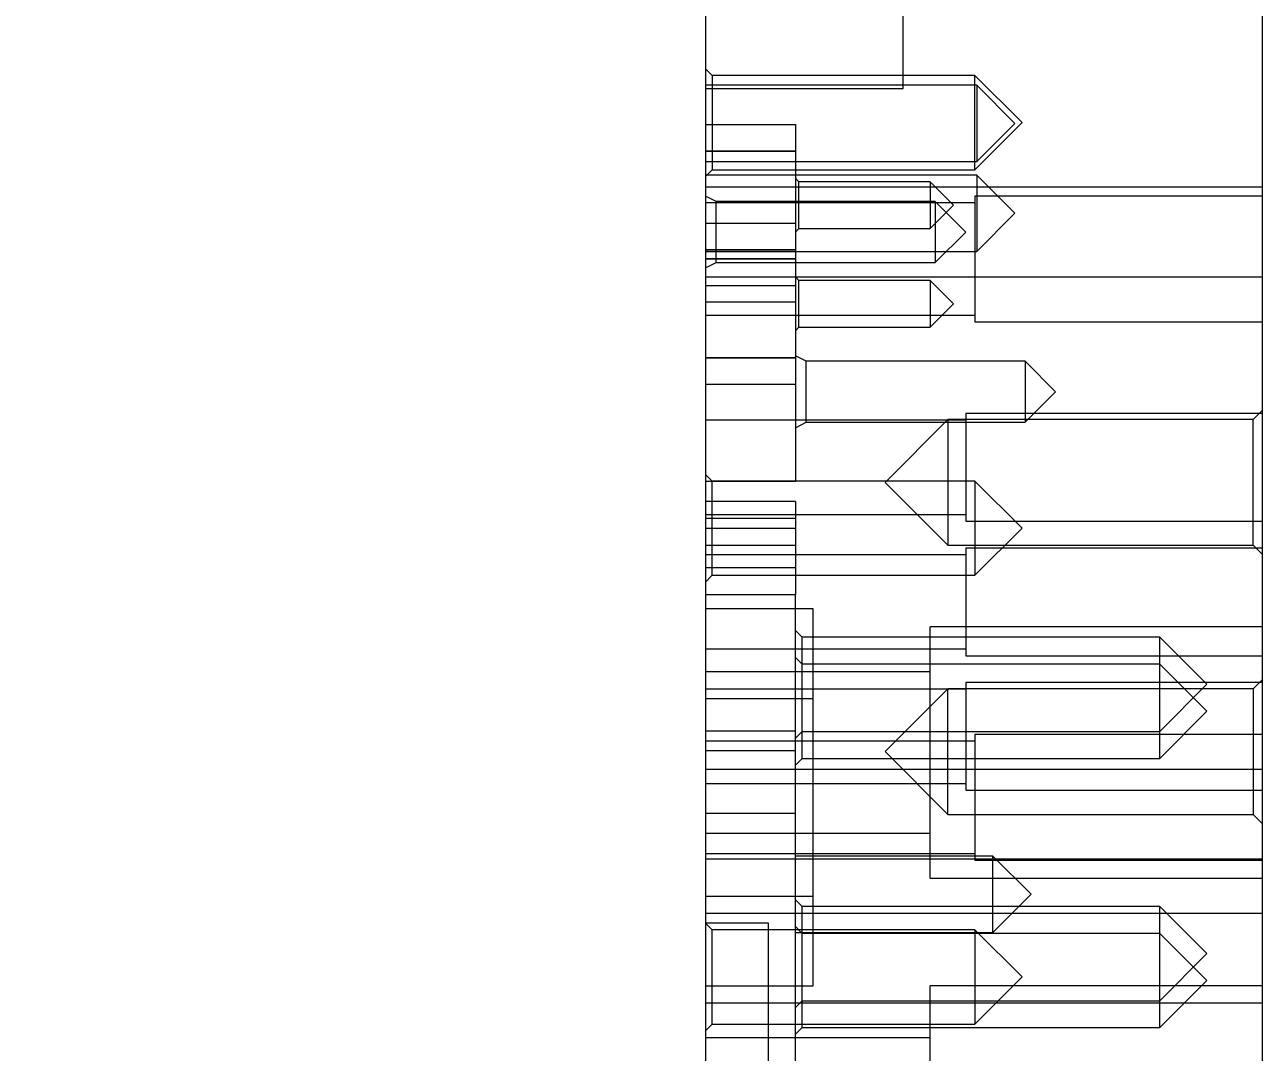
# Model space of a CAD drawing. Header units: millimetres. Extents: x 9328 to 11863, y 28633 to 29971.
# Drawn here: x 11103.6 to 11241.4, y 29466.5 to 29581 of the extents above; entities that cross this region are included whole.
import ezdxf

# ---------------------------------------------------------------- set-up
doc = ezdxf.new("R2010")
doc.units = ezdxf.units.MM
doc.linetypes.add('DASHED', pattern=[0])
doc.layers.add('dim_temp', color=161, linetype='Continuous', lineweight=9)
doc.layers.add('LP', color=7, linetype='Continuous', true_color=0xffffff)
doc.styles.add('_PUG_ERP', font='txt')
doc.dimstyles.new('_PUG_ERP', dxfattribs={"dimtxt": 8, "dimasz": 1.5, "dimexe": 0.5, "dimexo": 0.5, "dimgap": 0.5, "dimtad": 1, "dimtxsty": '_PUG_ERP', "dimblk": 'CLOSEDBLANK', "dimcen": 0, "dimclrd": 4, "dimclre": 4, "dimclrt": 3, "dimazin": 3, "dimtfac": 1, "dimtmove": 0, "dimatfit": 3, "dimldrblk": 'CLOSEDBLANK', "dimlwd": 9, "dimlwe": 9})

# ---------------------------------------------------------------- blocks, each defined once
blk = doc.blocks.new('*D1268')
at = {"layer": 'Defpoints', "color": 0}
for p in [(11099.44, 29770), (11114.44, 29770), (9349.44, 28990)]:
    blk.add_point(p, dxfattribs=at)
at = {"layer": 'dim_temp', "color": 4, "lineweight": 9}
blk.add_line((11099.94, 29770), (11135.52, 29770), dxfattribs=at)
at = {"layer": 'dim_temp', "color": 3, "lineweight": 18, "insert": (11125.23, 29774.5), "char_height": 8, "attachment_point": 5, "style": '_PUG_ERP'}
blk.add_mtext('780', dxfattribs=at)
blk = doc.blocks.new('_ClosedBlank')

msp = doc.modelspace()

# ---------------------------------------------------------------- linework, layer by layer
at = {"layer": 'LP', "color": 135, "linetype": 'Continuous', "lineweight": 18}
for p, q in [((11241.444, 29770), (11241.444, 28990)), ((11179.444, 29592), (11179.444, 29158))]:
    msp.add_line(p, q, dxfattribs=at)
at = {"layer": 'LP', "color": 31, "linetype": 'DASHED', "lineweight": 13, "ltscale": 1.77206}
for p, q in [((11201.444, 29580.9), (11201.444, 29587.901)), ((11201.444, 29573.898), (11201.444, 29580.9)), ((11179.444, 29573.898), (11201.444, 29573.898)), ((11189.444, 29527.879), (11179.444, 29527.879)), ((11189.444, 29527.879), (11189.444, 29524.879)), ((11179.444, 29526), (11189.444, 29526)), ((11189.444, 29524.879), (11179.444, 29524.879)), ((11189.444, 29524.879), (11189.444, 29517.488)), ((11179.444, 29523), (11189.444, 29523)), ((11189.444, 29520.488), (11179.444, 29520.488)), ((11189.444, 29517.488), (11179.444, 29517.488)), ((11186.444, 29480.901), (11179.444, 29480.901)), ((11186.444, 29464.9), (11186.444, 29480.901)), ((11241.444, 29473.901), (11204.444, 29473.901)), ((11204.444, 29463.9), (11204.444, 29473.901)), ((11204.444, 29468.101), (11179.444, 29468.101))]:
    msp.add_line(p, q, dxfattribs=at)
at = {"layer": 'LP', "color": 5, "linetype": 'DASHED', "lineweight": 13, "ltscale": 1.77206}
for p, q in [((11180.191, 29575.353), (11179.444, 29576.1)), ((11209.444, 29575.353), (11180.191, 29575.353)), ((11180.191, 29575.353), (11180.191, 29570.1)), ((11214.697, 29570.1), (11209.444, 29575.353)), ((11209.444, 29570.1), (11209.444, 29575.353)), ((11180.191, 29570.1), (11180.191, 29564.847)), ((11209.444, 29564.847), (11214.697, 29570.1)), ((11209.444, 29564.847), (11209.444, 29570.1)), ((11179.444, 29564.1), (11180.191, 29564.847)), ((11180.191, 29564.847), (11209.444, 29564.847)), ((11189.841, 29563.503), (11189.444, 29563.9)), ((11204.444, 29563.503), (11189.841, 29563.503)), ((11189.841, 29560.9), (11189.841, 29563.503)), ((11207.047, 29560.9), (11204.444, 29563.503)), ((11204.444, 29563.503), (11204.444, 29560.9)), ((11180.638, 29561.303), (11179.444, 29561.9)), ((11180.638, 29561.303), (11179.444, 29561.9)), ((11209.444, 29561.153), (11179.444, 29561.153)), ((11205.024, 29561.303), (11180.638, 29561.303)), ((11205.024, 29561.303), (11180.638, 29561.303)), ((11180.638, 29557.9), (11180.638, 29561.303)), ((11189.841, 29558.297), (11189.841, 29560.9)), ((11204.444, 29558.297), (11207.047, 29560.9)), ((11204.444, 29560.9), (11204.444, 29558.297)), ((11208.427, 29557.9), (11205.024, 29561.303)), ((11208.427, 29557.9), (11205.024, 29561.303)), ((11205.024, 29561.303), (11205.024, 29554.497)), ((11241.444, 29561.9), (11209.444, 29561.9)), ((11209.444, 29561.9), (11209.444, 29554.9)), ((11189.444, 29557.9), (11189.841, 29558.297)), ((11189.841, 29558.297), (11204.444, 29558.297)), ((11180.638, 29554.497), (11180.638, 29557.9)), ((11205.024, 29554.497), (11208.427, 29557.9)), ((11205.024, 29554.497), (11208.427, 29557.9)), ((11179.444, 29553.9), (11180.638, 29554.497)), ((11179.444, 29553.9), (11180.638, 29554.497)), ((11180.638, 29554.497), (11205.024, 29554.497)), ((11180.638, 29554.497), (11205.024, 29554.497)), ((11180.638, 29554.497), (11180.638, 29554.497)), ((11205.024, 29554.497), (11205.024, 29554.497)), ((11209.444, 29554.9), (11209.444, 29547.9)), ((11189.841, 29552.503), (11189.444, 29552.9)), ((11204.444, 29552.503), (11189.841, 29552.503)), ((11189.841, 29549.9), (11189.841, 29552.503)), ((11207.047, 29549.9), (11204.444, 29552.503)), ((11204.444, 29552.503), (11204.444, 29549.9)), ((11189.841, 29547.297), (11189.841, 29549.9)), ((11204.444, 29547.297), (11207.047, 29549.9)), ((11204.444, 29549.9), (11204.444, 29547.297)), ((11179.444, 29548.647), (11209.444, 29548.647)), ((11189.444, 29546.9), (11189.841, 29547.297)), ((11189.841, 29547.297), (11204.444, 29547.297)), ((11209.444, 29547.9), (11241.444, 29547.9)), ((11190.638, 29543.503), (11189.444, 29544.1)), ((11215.024, 29543.503), (11190.638, 29543.503)), ((11190.638, 29540.1), (11190.638, 29543.503)), ((11218.427, 29540.1), (11215.024, 29543.503)), ((11215.024, 29543.503), (11215.024, 29536.697)), ((11190.638, 29536.697), (11190.638, 29540.1)), ((11215.024, 29536.697), (11218.427, 29540.1)), ((11241.444, 29537.69), (11208.444, 29537.69)), ((11208.444, 29537.69), (11208.444, 29531.69)), ((11208.444, 29536.943), (11179.444, 29536.943)), ((11189.444, 29536.1), (11190.638, 29536.697)), ((11190.638, 29536.697), (11215.024, 29536.697)), ((11180.191, 29530.153), (11179.444, 29530.9)), ((11208.444, 29531.69), (11208.444, 29525.69)), ((11209.444, 29530.153), (11180.191, 29530.153)), ((11180.191, 29524.9), (11180.191, 29530.153)), ((11214.697, 29524.9), (11209.444, 29530.153)), ((11209.444, 29530.153), (11209.444, 29524.9)), ((11179.444, 29526.438), (11208.444, 29526.438)), ((11208.444, 29525.69), (11241.444, 29525.69)), ((11180.191, 29519.647), (11180.191, 29524.9)), ((11209.444, 29519.647), (11214.697, 29524.9)), ((11209.444, 29524.9), (11209.444, 29519.647)), ((11241.444, 29522.69), (11208.444, 29522.69)), ((11208.444, 29522.69), (11208.444, 29516.69)), ((11208.444, 29521.943), (11179.444, 29521.943)), ((11179.444, 29518.9), (11180.191, 29519.647)), ((11180.191, 29519.647), (11209.444, 29519.647)), ((11208.444, 29516.69), (11208.444, 29510.69)), ((11190.191, 29512.753), (11189.444, 29513.5)), ((11230.024, 29512.753), (11190.191, 29512.753)), ((11190.191, 29509.753), (11190.191, 29512.753)), ((11235.277, 29507.5), (11230.024, 29512.753)), ((11230.024, 29509.753), (11230.024, 29512.753)), ((11179.444, 29511.438), (11208.444, 29511.438)), ((11190.191, 29509.753), (11189.444, 29510.5)), ((11208.444, 29510.69), (11241.444, 29510.69)), ((11230.024, 29509.753), (11190.191, 29509.753)), ((11190.191, 29499.247), (11190.191, 29509.753)), ((11235.277, 29504.5), (11230.024, 29509.753)), ((11230.024, 29499.247), (11230.024, 29509.753)), ((11241.444, 29507.69), (11208.444, 29507.69)), ((11208.444, 29507.69), (11208.444, 29501.69)), ((11230.024, 29502.247), (11235.277, 29507.5)), ((11241.444, 29508), (11240.447, 29507.003)), ((11208.444, 29506.943), (11179.444, 29506.943)), ((11206.444, 29507.003), (11199.441, 29500)), ((11240.447, 29507.003), (11206.444, 29507.003)), ((11206.444, 29492.997), (11206.444, 29507.003)), ((11240.447, 29507.003), (11240.447, 29492.997)), ((11230.024, 29499.247), (11235.277, 29504.5)), ((11189.444, 29501.5), (11190.191, 29502.247)), ((11190.191, 29502.247), (11230.024, 29502.247)), ((11208.444, 29501.69), (11208.444, 29495.69)), ((11241.444, 29501.9), (11209.444, 29501.9)), ((11209.444, 29501.9), (11209.444, 29494.9)), ((11209.444, 29501.153), (11179.444, 29501.153)), ((11189.444, 29498.5), (11190.191, 29499.247)), ((11190.191, 29499.247), (11230.024, 29499.247)), ((11199.441, 29500), (11206.444, 29492.997)), ((11179.444, 29496.438), (11208.444, 29496.438)), ((11208.444, 29495.69), (11241.444, 29495.69)), ((11209.444, 29494.9), (11209.444, 29487.9)), ((11206.444, 29492.997), (11240.447, 29492.997)), ((11240.447, 29492.997), (11241.444, 29492)), ((11179.444, 29488.647), (11209.444, 29488.647)), ((11209.444, 29487.9), (11241.444, 29487.9)), ((11190.191, 29482.753), (11189.444, 29483.5)), ((11230.024, 29482.753), (11190.191, 29482.753)), ((11190.191, 29479.753), (11190.191, 29482.753)), ((11235.277, 29477.5), (11230.024, 29482.753)), ((11230.024, 29479.753), (11230.024, 29482.753)), ((11180.191, 29480.153), (11179.444, 29480.9)), ((11209.444, 29480.153), (11180.191, 29480.153)), ((11180.191, 29474.9), (11180.191, 29480.153)), ((11190.191, 29479.753), (11189.444, 29480.5)), ((11230.024, 29479.753), (11190.191, 29479.753)), ((11190.191, 29469.247), (11190.191, 29479.753)), ((11214.697, 29474.9), (11209.444, 29480.153)), ((11209.444, 29480.153), (11209.444, 29474.9)), ((11235.277, 29474.5), (11230.024, 29479.753)), ((11230.024, 29469.247), (11230.024, 29479.753)), ((11230.024, 29472.247), (11235.277, 29477.5)), ((11180.191, 29469.647), (11180.191, 29474.9)), ((11209.444, 29469.647), (11214.697, 29474.9)), ((11209.444, 29474.9), (11209.444, 29469.647)), ((11230.024, 29469.247), (11235.277, 29474.5)), ((11189.444, 29471.5), (11190.191, 29472.247)), ((11190.191, 29472.247), (11230.024, 29472.247)), ((11179.444, 29468.9), (11180.191, 29469.647)), ((11180.191, 29469.647), (11209.444, 29469.647)), ((11189.444, 29468.5), (11190.191, 29469.247)), ((11190.191, 29469.247), (11230.024, 29469.247))]:
    msp.add_line(p, q, dxfattribs=at)
at = {"layer": 'LP', "color": 135, "linetype": 'DASHED', "lineweight": 13, "ltscale": 1.77206}
for p, q in [((11209.644, 29574.253), (11179.444, 29574.253)), ((11213.897, 29570), (11209.644, 29574.253)), ((11209.644, 29574.253), (11209.644, 29570)), ((11179.444, 29569.9), (11189.444, 29569.9)), ((11209.644, 29565.747), (11213.897, 29570)), ((11209.644, 29570), (11209.644, 29565.747)), ((11179.444, 29565.747), (11209.644, 29565.747)), ((11209.644, 29564.253), (11179.444, 29564.253)), ((11213.897, 29560), (11209.644, 29564.253)), ((11209.644, 29564.253), (11209.644, 29560)), ((11241.444, 29562.904), (11179.444, 29562.904)), ((11241.444, 29562.903), (11179.444, 29562.903)), ((11209.644, 29555.747), (11213.897, 29560)), ((11209.644, 29560), (11209.644, 29555.747)), ((11179.444, 29558.9), (11189.444, 29558.9)), ((11179.444, 29555.747), (11209.644, 29555.747)), ((11179.444, 29552.903), (11241.444, 29552.903)), ((11179.444, 29552.903), (11241.444, 29552.903)), ((11189.444, 29551.9), (11179.444, 29551.9)), ((11189.444, 29550.1), (11179.444, 29550.1)), ((11189.444, 29540.9), (11179.444, 29540.9)), ((11241.444, 29538), (11240.447, 29537.003)), ((11206.444, 29537.003), (11199.441, 29530)), ((11240.447, 29537.003), (11206.444, 29537.003)), ((11206.444, 29537.003), (11206.444, 29522.997)), ((11240.447, 29522.997), (11240.447, 29537.003)), ((11189.444, 29530.1), (11179.444, 29530.1)), ((11199.441, 29530), (11206.444, 29522.997)), ((11206.444, 29522.997), (11240.447, 29522.997)), ((11240.447, 29522.997), (11241.444, 29522)), ((11191.444, 29515.901), (11179.444, 29515.901)), ((11241.444, 29513.901), (11204.444, 29513.901)), ((11204.444, 29499.9), (11204.444, 29513.901)), ((11204.444, 29508.901), (11179.444, 29508.901)), ((11191.444, 29505.901), (11179.444, 29505.901)), ((11189.444, 29502.272), (11179.444, 29502.272)), ((11189.444, 29500.1), (11179.444, 29500.1)), ((11204.444, 29485.899), (11204.444, 29499.9)), ((11179.444, 29493.148), (11189.444, 29493.148)), ((11179.444, 29490.899), (11204.444, 29490.899)), ((11211.444, 29488.353), (11189.444, 29488.353)), ((11215.697, 29484.1), (11211.444, 29488.353)), ((11211.444, 29484.1), (11211.444, 29488.353)), ((11204.444, 29485.899), (11241.444, 29485.899)), ((11179.444, 29483.898), (11191.444, 29483.898)), ((11211.444, 29479.847), (11215.697, 29484.1)), ((11211.444, 29479.847), (11211.444, 29484.1)), ((11189.444, 29479.847), (11211.444, 29479.847)), ((11179.444, 29473.898), (11191.444, 29473.898))]:
    msp.add_line(p, q, dxfattribs=at)
at = {"layer": 'LP', "color": 2, "linetype": 'DASHED', "lineweight": 13, "ltscale": 1.77206}
for p, q in [((11189.444, 29569.9), (11189.444, 29566.9)), ((11189.444, 29566.9), (11189.444, 29558.9)), ((11189.444, 29558.9), (11189.444, 29555.9)), ((11189.444, 29555.9), (11189.444, 29543.9)), ((11189.444, 29543.9), (11189.444, 29540.9)), ((11189.444, 29540.9), (11189.444, 29530.1)), ((11189.444, 29431.512), (11189.444, 29517.488)), ((11191.444, 29505.903), (11191.444, 29515.901)), ((11191.444, 29489.9), (11191.444, 29505.901)), ((11191.444, 29473.898), (11191.444, 29489.9))]:
    msp.add_line(p, q, dxfattribs=at)
at = {"layer": 'LP', "color": 155, "linetype": 'DASHED', "lineweight": 13, "ltscale": 1.77206}
for p, q in [((11179.444, 29566.9), (11189.444, 29566.9)), ((11189.444, 29566.9), (11179.444, 29566.9)), ((11179.444, 29555.9), (11189.444, 29555.9)), ((11189.444, 29555.9), (11179.444, 29555.9)), ((11189.444, 29554.9), (11179.444, 29554.9)), ((11179.444, 29554.9), (11189.444, 29554.9)), ((11189.444, 29543.9), (11179.444, 29543.9)), ((11179.444, 29543.9), (11189.444, 29543.9))]:
    msp.add_line(p, q, dxfattribs=at)
at = {"layer": 'LP', "color": 1, "linetype": 'DASHED', "lineweight": 13, "ltscale": 1.77206}
for p, q in [((11241.444, 29498), (11179.444, 29498)), ((11241.444, 29488), (11179.444, 29488)), ((11179.444, 29482), (11241.444, 29482)), ((11179.444, 29472), (11241.444, 29472))]:
    msp.add_line(p, q, dxfattribs=at)

# ---------------------------------------------------------------- dimensions: what is measured, and where the dimension line sits
at = {"layer": 'dim_temp', "lineweight": 18}
dim = msp.add_ordinate_dim(feature_location=(11099.444, 29770), offset=(15, 0), dtype=0, origin=(9349.444, 28990), dimstyle='_PUG_ERP', dxfattribs=at)
dim.commit()
dim.dimension.update_dxf_attribs({"geometry": '*D1268', "text_midpoint": (11125.229, 29774.5)})

doc.saveas('drawing.dxf')
